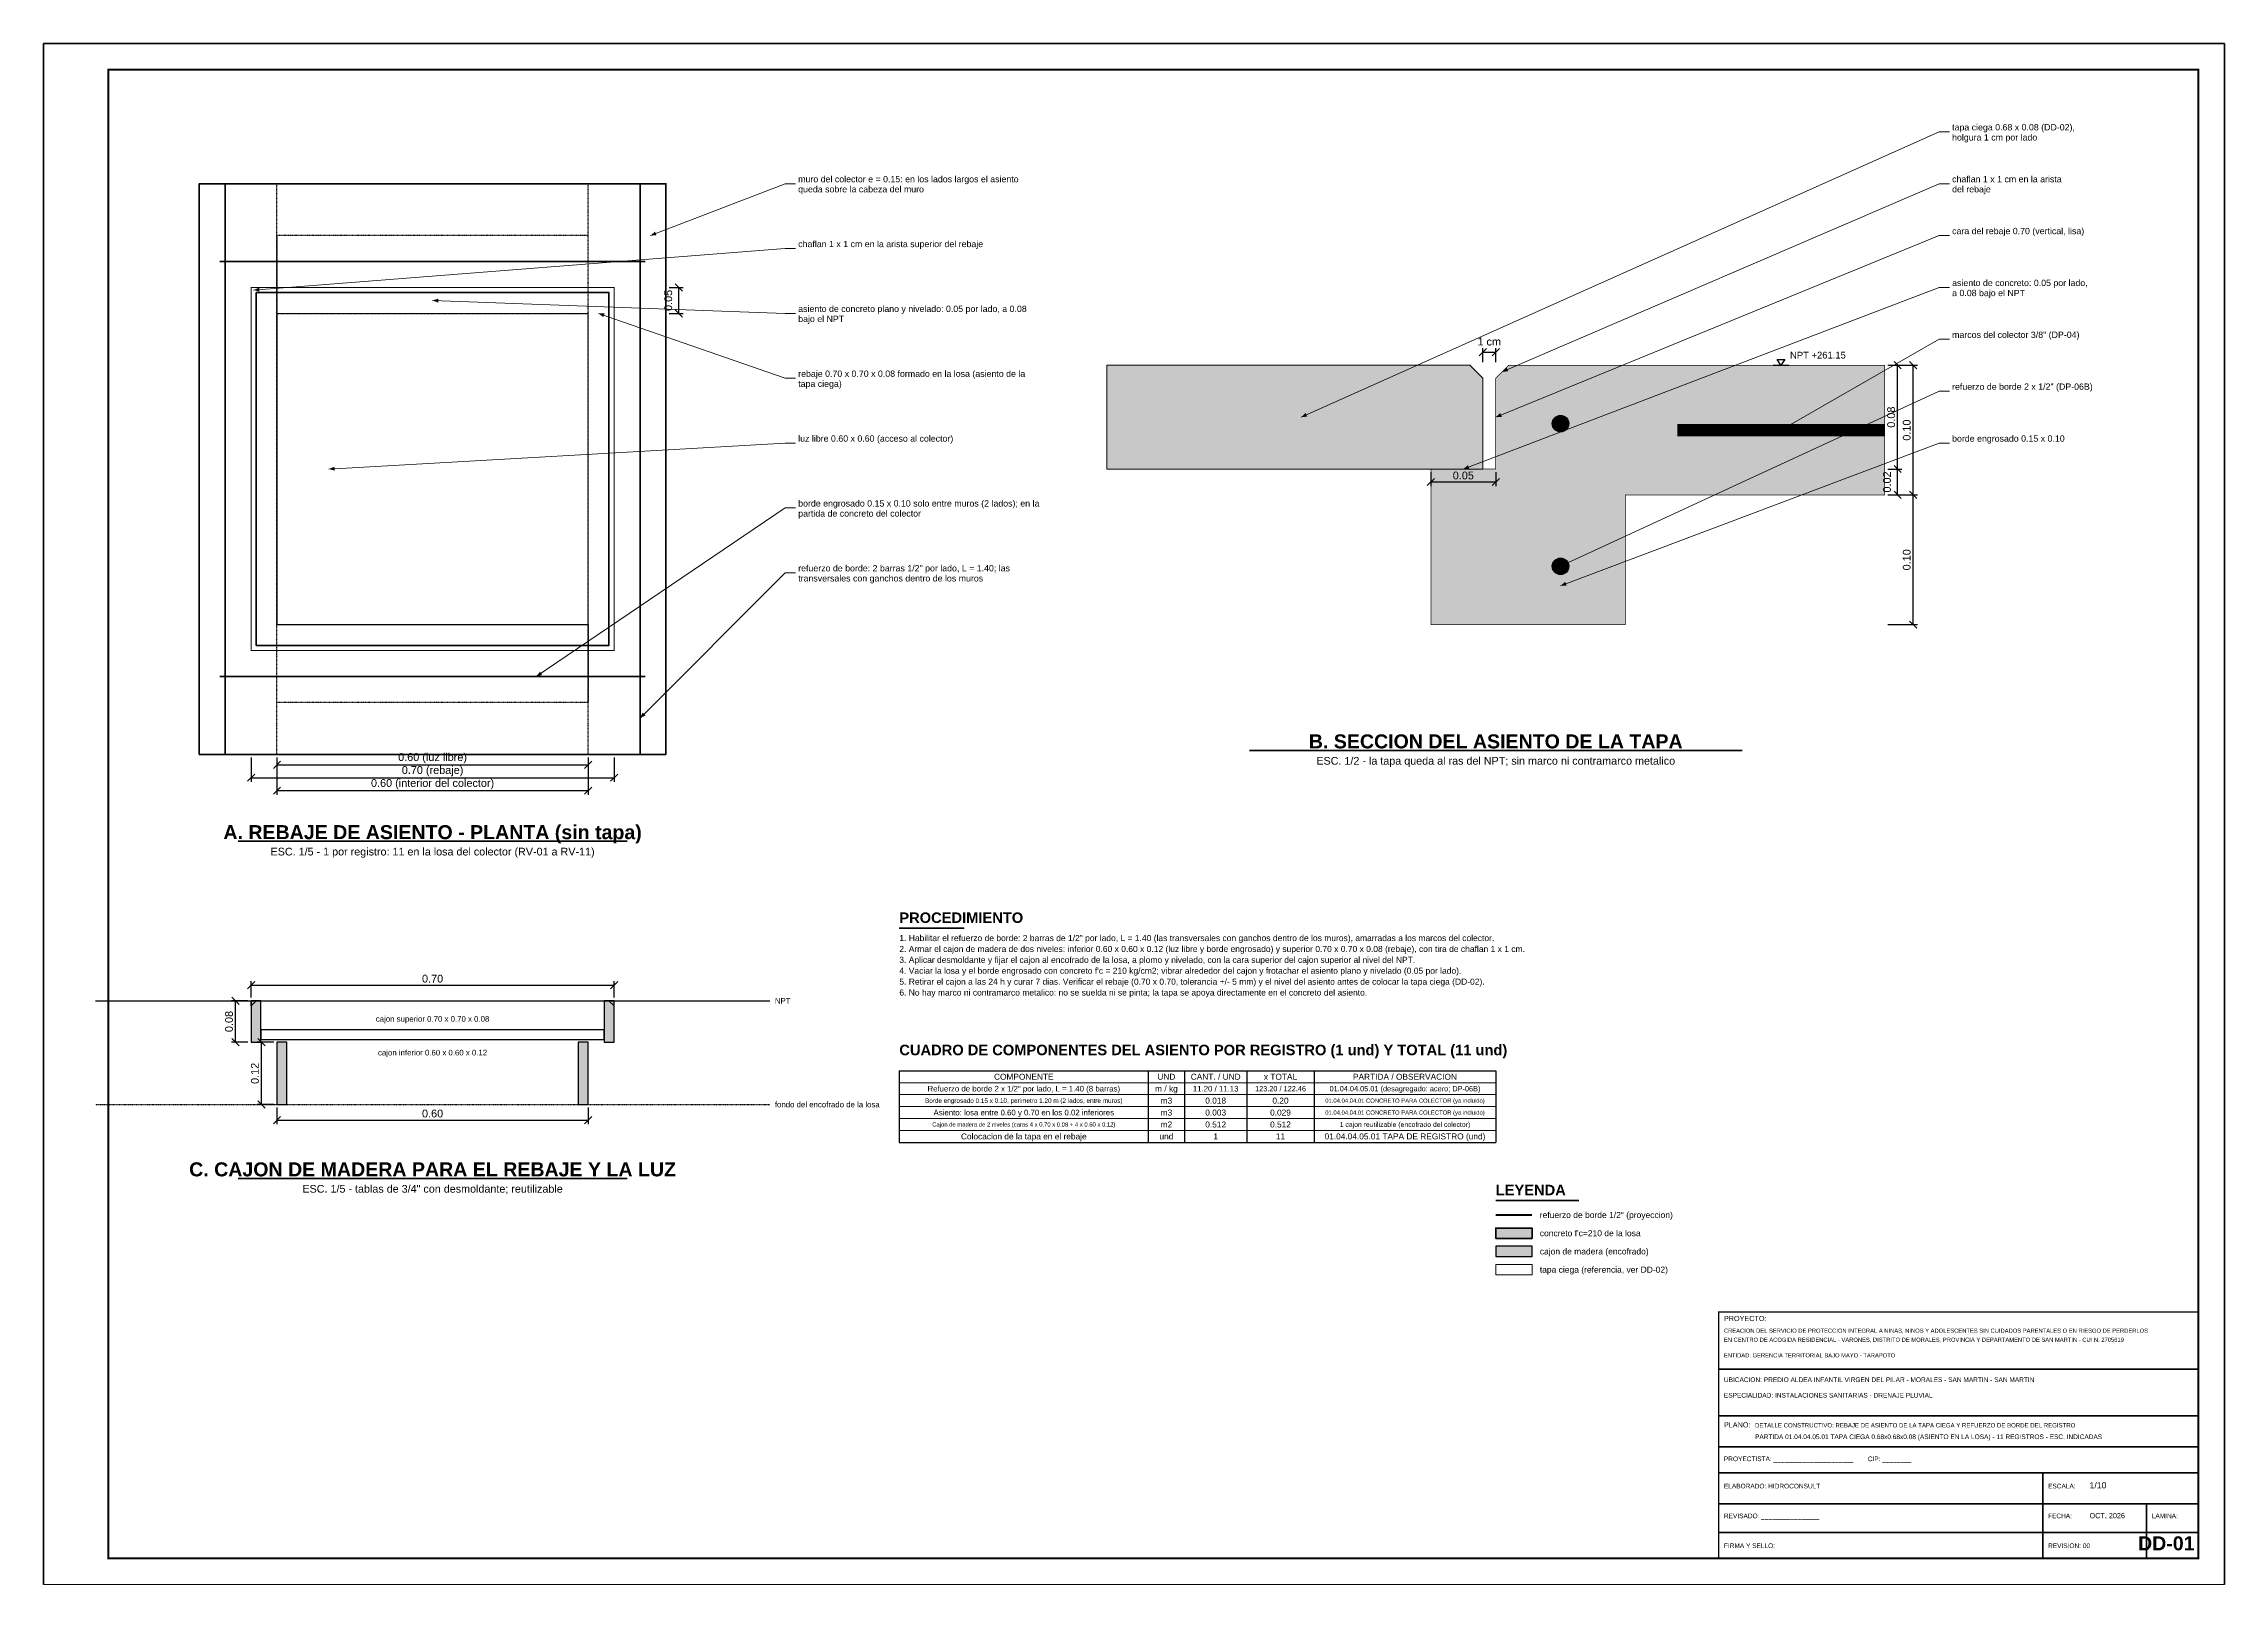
# Paper-space layout 'DD-01' of a CAD drawing. Header units: metres, sheet in millimetres. Extents: x 0 to 841, y 0 to 594.
# The model-space entities are those that its viewports show. They can reach past a viewport. Long polylines and large blocks are cut down to what shows.
import ezdxf
from ezdxf.enums import TextEntityAlignment as Align

# ---------------------------------------------------------------- set-up
doc = ezdxf.new("R2010")
doc.units = ezdxf.units.M
doc.header["$LTSCALE"] = 0.25
doc.linetypes.add('HIDDEN', pattern=[0.375, 0.25, -0.125])
for name, color, linetype, lineweight in [('ACERO', 1, 'CONTINUOUS', 35), ('ACERO-LONG', 5, 'CONTINUOUS', 35), ('CONCRETO', 250, 'CONTINUOUS', 50), ('CONCRETO-OCULTO', 8, 'HIDDEN', 25), ('COTAS', 94, 'CONTINUOUS', 18), ('GRILLA', 9, 'CONTINUOUS', 13), ('LLAMADAS', 30, 'CONTINUOUS', 18), ('MARCO', 7, 'CONTINUOUS', 50), ('REGISTRO', 32, 'CONTINUOUS', 35), ('REGISTRO-TAPA', 30, 'CONTINUOUS', 18), ('ROTULO', 7, 'CONTINUOUS', 35), ('TERRENO', 7, 'CONTINUOUS', 30), ('TITULOS', 160, 'CONTINUOUS', 35)]:
    doc.layers.add(name, color=color, linetype=linetype, lineweight=lineweight)
for name, color, linetype in [('ACERO-PUNTOS', 5, 'CONTINUOUS'), ('LEYENDA', 7, 'CONTINUOUS'), ('NIVELES', 7, 'CONTINUOUS'), ('RELLENO', 32, 'CONTINUOUS'), ('ROTULO-TEXTO', 7, 'CONTINUOUS'), ('TEXTOS', 7, 'CONTINUOUS'), ('TEXTOS-NOTAS', 7, 'CONTINUOUS')]:
    doc.layers.add(name, color=color, linetype=linetype)
doc.layers.add('CONCRETO-ACHURADO', color=8, linetype='CONTINUOUS', true_color=0xe2e2e2)
doc.styles.get("Standard").update_dxf_attribs({"font": 'arial.ttf'})
doc.styles.add('TITULOS', font='arialbd.ttf')
doc.dimstyles.new('COT-10', dxfattribs={"dimscale": 0.01, "dimtxt": 3, "dimasz": 2.2, "dimexe": 1.6, "dimexo": 1.2, "dimgap": 1, "dimtad": 1, "dimzin": 0, "dimdsep": 46, "dimtxsty": 'Standard', "dimtsz": 1.4, "dimcen": 2.5, "dimclrd": 256, "dimclre": 256, "dimclrt": 7, "dimazin": 3, "dimtfac": 1, "dimtmove": 0, "dimatfit": 3})

# ---------------------------------------------------------------- blocks, each defined once
blk = doc.blocks.new('ACERO-12')
at = {"layer": 'ACERO-PUNTOS'}
h = blk.add_hatch(color=5, dxfattribs=at)
h.dxf.hatch_style = 1
h.paths.add_polyline_path([(-0.00635, 0, 1), (0.00635, 0, 1)])
at = {"layer": 'ACERO-PUNTOS', "color": 5}
blk.add_circle((0, 0), 0.00635, dxfattribs=at)
blk = doc.blocks.new('SIMB-NIVEL')
at = {"layer": 'NIVELES'}
blk.add_line((-3, 0), (3, 0), dxfattribs=at)
blk.add_lwpolyline([(0, 0), (-1.5, 2.2), (1.5, 2.2)], close=True, dxfattribs=at)

msp = doc.modelspace()

# ---------------------------------------------------------------- hatches: boundary and pattern name
at = {"layer": 'CONCRETO-ACHURADO', "true_color": 0xe2e2e2}
h = msp.add_hatch(color=7, dxfattribs=at)
h.dxf.hatch_style = 1
h.paths.add_polyline_path([(349146.1, 9281256.09), (349147.55, 9281256.09), (349147.55, 9281256.44), (349147.5, 9281256.49), (349146.1, 9281256.49)])
h = msp.add_hatch(color=7, dxfattribs=at)
h.dxf.hatch_style = 1
h.paths.add_polyline_path([(349147.65, 9281256.49), (349149.1, 9281256.49), (349149.1, 9281255.99), (349148.1, 9281255.99), (349148.1, 9281255.49), (349147.35, 9281255.49), (349147.35, 9281256.09), (349147.6, 9281256.09), (349147.6, 9281256.44)])
h = msp.add_hatch(color=7, dxfattribs=at)
h.dxf.hatch_style = 1
h.paths.add_polyline_path([(349147.6, 9281253.1238), (349147.74, 9281253.1238), (349147.74, 9281253.1638), (349147.6, 9281253.1638)])
at = {"layer": 'RELLENO'}
h = msp.add_hatch(color=7, dxfattribs=at)
h.dxf.hatch_style = 1
h.paths.add_polyline_path([(349142.8, 9281253.88), (349142.838, 9281253.88), (349142.838, 9281254.04), (349142.8, 9281254.04)])
h = msp.add_hatch(color=7, dxfattribs=at)
h.dxf.hatch_style = 1
h.paths.add_polyline_path([(349144.162, 9281253.88), (349144.2, 9281253.88), (349144.2, 9281254.04), (349144.162, 9281254.04)])
h = msp.add_hatch(color=7, dxfattribs=at)
h.dxf.hatch_style = 1
h.paths.add_polyline_path([(349142.9, 9281253.64), (349142.938, 9281253.64), (349142.938, 9281253.88), (349142.9, 9281253.88)])
h = msp.add_hatch(color=7, dxfattribs=at)
h.dxf.hatch_style = 1
h.paths.add_polyline_path([(349144.062, 9281253.64), (349144.1, 9281253.64), (349144.1, 9281253.88), (349144.062, 9281253.88)])
h = msp.add_hatch(color=7, dxfattribs=at)
h.dxf.hatch_style = 1
h.paths.add_polyline_path([(349147.6, 9281253.0536), (349147.74, 9281253.0536), (349147.74, 9281253.0936), (349147.6, 9281253.0936)])

# ---------------------------------------------------------------- linework, layer by layer
at = {"layer": 'ACERO', "const_width": 0.0475}
msp.add_lwpolyline([(349148.3, 9281256.24), (349149.1, 9281256.24)], dxfattribs=at)
at = {"layer": 'ACERO-LONG'}
for p, q in [((349142.7, 9281254.99), (349142.7, 9281257.19)), ((349144.3, 9281254.99), (349144.3, 9281257.19)), ((349142.68, 9281256.89), (349144.32, 9281256.89)), ((349142.68, 9281255.29), (349144.32, 9281255.29))]:
    msp.add_line(p, q, dxfattribs=at)
at = {"layer": 'ACERO-LONG', "const_width": 0.007}
msp.add_lwpolyline([(349147.6, 9281253.214), (349147.74, 9281253.214)], dxfattribs=at)
at = {"layer": 'CONCRETO'}
for points in [[(349142.6, 9281254.99), (349144.4, 9281254.99), (349144.4, 9281257.19), (349142.6, 9281257.19)], [(349142.82, 9281255.41), (349144.18, 9281255.41), (349144.18, 9281256.77), (349142.82, 9281256.77)], [(349147.6, 9281253.1238), (349147.74, 9281253.1238), (349147.74, 9281253.1638), (349147.6, 9281253.1638)]]:
    msp.add_lwpolyline(points, close=True, dxfattribs=at)
for points, const_width in [([(349142.8, 9281255.39), (349144.2, 9281255.39), (349144.2, 9281256.79), (349142.8, 9281256.79)], 0.004), ([(349147.65, 9281256.49), (349149.1, 9281256.49), (349149.1, 9281255.99), (349148.1, 9281255.99), (349148.1, 9281255.49), (349147.35, 9281255.49), (349147.35, 9281256.09), (349147.6, 9281256.09), (349147.6, 9281256.44)], 0.003)]:
    msp.add_lwpolyline(points, close=True, dxfattribs=dict(at, const_width=const_width))
at = {"layer": 'CONCRETO-OCULTO'}
for p, q in [((349142.9, 9281254.99), (349142.9, 9281257.19)), ((349144.1, 9281254.99), (349144.1, 9281257.19)), ((349142.2, 9281253.64), (349144.8, 9281253.64))]:
    msp.add_line(p, q, dxfattribs=at)
for points in [[(349142.9, 9281256.69), (349144.1, 9281256.69), (349144.1, 9281256.99), (349142.9, 9281256.99)], [(349142.9, 9281255.49), (349144.1, 9281255.49), (349144.1, 9281255.19), (349142.9, 9281255.19)]]:
    msp.add_lwpolyline(points, close=True, dxfattribs=at)
at = {"layer": 'GRILLA'}
for p, q in [((349145.3, 9281253.724), (349147.6, 9281253.724)), ((349145.3, 9281253.678), (349147.6, 9281253.678)), ((349145.3, 9281253.632), (349147.6, 9281253.632)), ((349145.3, 9281253.586), (349147.6, 9281253.586)), ((349145.3, 9281253.54), (349147.6, 9281253.54))]:
    msp.add_line(p, q, dxfattribs=at)
at = {"layer": 'LLAMADAS'}
for p, q in [((349149.31, 9281257.39), (349146.85, 9281256.29)), ((349149.35, 9281257.39), (349149.31, 9281257.39)), ((349144.86, 9281257.19), (349144.34, 9281256.99)), ((349144.9, 9281257.19), (349144.86, 9281257.19)), ((349149.31, 9281257.19), (349147.625, 9281256.465)), ((349149.35, 9281257.19), (349149.31, 9281257.19)), ((349144.86, 9281256.94), (349142.81, 9281256.78)), ((349144.9, 9281256.94), (349144.86, 9281256.94)), ((349149.31, 9281256.99), (349147.6, 9281256.29)), ((349149.35, 9281256.99), (349149.31, 9281256.99)), ((349149.31, 9281256.79), (349147.475, 9281256.09)), ((349149.35, 9281256.79), (349149.31, 9281256.79)), ((349144.86, 9281256.69), (349143.5, 9281256.74)), ((349144.86, 9281256.44), (349144.14, 9281256.69)), ((349144.9, 9281256.69), (349144.86, 9281256.69)), ((349149.31, 9281256.59), (349148.7, 9281256.24)), ((349149.35, 9281256.59), (349149.31, 9281256.59)), ((349144.9, 9281256.44), (349144.86, 9281256.44)), ((349149.31, 9281256.39), (349147.85, 9281255.715)), ((349149.35, 9281256.39), (349149.31, 9281256.39)), ((349144.86, 9281256.19), (349143.1, 9281256.09)), ((349144.9, 9281256.19), (349144.86, 9281256.19)), ((349149.31, 9281256.19), (349147.85, 9281255.64)), ((349149.35, 9281256.19), (349149.31, 9281256.19)), ((349144.86, 9281255.94), (349143.9, 9281255.29)), ((349144.9, 9281255.94), (349144.86, 9281255.94)), ((349144.86, 9281255.69), (349144.3, 9281255.13)), ((349144.9, 9281255.69), (349144.86, 9281255.69))]:
    msp.add_line(p, q, dxfattribs=at)
for points in [[(349144.34, 9281256.99), (349144.3633, 9281256.9907), (349144.3578, 9281257.0051)], [(349142.81, 9281256.78), (349142.8325, 9281256.774), (349142.8313, 9281256.7894)], [(349143.5, 9281256.74), (349143.5217, 9281256.7315), (349143.5223, 9281256.7469)], [(349144.14, 9281256.69), (349144.1583, 9281256.6755), (349144.1633, 9281256.6901)], [(349147.625, 9281256.465), (349147.6483, 9281256.4666), (349147.6422, 9281256.4808)], [(349146.85, 9281256.29), (349146.8732, 9281256.292), (349146.8669, 9281256.306)], [(349147.6, 9281256.29), (349147.6233, 9281256.2912), (349147.6174, 9281256.3055)], [(349148.7, 9281256.24), (349148.7229, 9281256.2443), (349148.7153, 9281256.2576)], [(349143.1, 9281256.09), (349143.1224, 9281256.0836), (349143.1215, 9281256.0989)], [(349147.475, 9281256.09), (349147.4983, 9281256.0906), (349147.4928, 9281256.105)], [(349147.85, 9281255.715), (349147.8732, 9281255.7172), (349147.8667, 9281255.7312)], [(349147.85, 9281255.64), (349147.8733, 9281255.6405), (349147.8679, 9281255.655)], [(349143.9, 9281255.29), (349143.9225, 9281255.296), (349143.9139, 9281255.3087)], [(349144.3, 9281255.13), (349144.321, 9281255.1401), (349144.3101, 9281255.151)]]:
    msp.add_solid(points, dxfattribs=at)
at = {"layer": 'MARCO'}
msp.add_lwpolyline([(349142, 9281251.79), (349150.41, 9281251.79), (349150.41, 9281257.73), (349142, 9281257.73)], close=True, dxfattribs=at)
at = {"layer": 'MARCO', "const_width": 0.008}
msp.add_lwpolyline([(349142.25, 9281251.89), (349150.31, 9281251.89), (349150.31, 9281257.63), (349142.25, 9281257.63)], close=True, dxfattribs=at)
at = {"layer": 'REGISTRO', "const_width": 0.004}
msp.add_lwpolyline([(349142.9, 9281255.49), (349144.1, 9281255.49), (349144.1, 9281256.69), (349142.9, 9281256.69)], close=True, dxfattribs=at)
at = {"layer": 'REGISTRO-TAPA'}
for points in [[(349146.1, 9281256.09), (349147.55, 9281256.09), (349147.55, 9281256.44), (349147.5, 9281256.49), (349146.1, 9281256.49)], [(349147.6, 9281252.9834), (349147.74, 9281252.9834), (349147.74, 9281253.0234), (349147.6, 9281253.0234)]]:
    msp.add_lwpolyline(points, close=True, dxfattribs=at)
at = {"layer": 'RELLENO'}
for points in [[(349142.8, 9281253.88), (349142.838, 9281253.88), (349142.838, 9281254.04), (349142.8, 9281254.04)], [(349142.8, 9281254.04), (349142.82, 9281254.04), (349142.8, 9281254.02)], [(349144.162, 9281253.88), (349144.2, 9281253.88), (349144.2, 9281254.04), (349144.162, 9281254.04)], [(349144.2, 9281254.04), (349144.18, 9281254.04), (349144.2, 9281254.02)], [(349142.838, 9281253.89), (349144.162, 9281253.89), (349144.162, 9281253.928), (349142.838, 9281253.928)], [(349142.9, 9281253.64), (349142.938, 9281253.64), (349142.938, 9281253.88), (349142.9, 9281253.88)], [(349144.062, 9281253.64), (349144.1, 9281253.64), (349144.1, 9281253.88), (349144.062, 9281253.88)], [(349147.6, 9281253.0536), (349147.74, 9281253.0536), (349147.74, 9281253.0936), (349147.6, 9281253.0936)]]:
    msp.add_lwpolyline(points, close=True, dxfattribs=at)
at = {"layer": 'ROTULO'}
for p, q in [((349148.46, 9281252.62), (349150.31, 9281252.62)), ((349148.46, 9281252.44), (349150.31, 9281252.44)), ((349148.46, 9281252.32), (349150.31, 9281252.32)), ((349148.46, 9281252.22), (349150.31, 9281252.22)), ((349149.71, 9281252.22), (349149.71, 9281251.89)), ((349148.46, 9281252.1), (349150.31, 9281252.1)), ((349150.11, 9281252.1), (349150.11, 9281251.89)), ((349148.46, 9281251.99), (349150.31, 9281251.99))]:
    msp.add_line(p, q, dxfattribs=at)
at = {"layer": 'ROTULO', "const_width": 0.005}
msp.add_lwpolyline([(349148.46, 9281251.89), (349150.31, 9281251.89), (349150.31, 9281252.84), (349148.46, 9281252.84)], close=True, dxfattribs=at)
at = {"layer": 'TERRENO'}
msp.add_line((349142.2, 9281254.04), (349144.8, 9281254.04), dxfattribs=at)
at = {"layer": 'TERRENO', "const_width": 0.002}
for points in [[(349146.1, 9281256.49), (349147.5, 9281256.49)], [(349147.65, 9281256.49), (349149.1, 9281256.49)]]:
    msp.add_lwpolyline(points, dxfattribs=at)
at = {"layer": 'TEXTOS'}
for p, q in [((349145.3, 9281253.77), (349147.6, 9281253.77)), ((349145.3, 9281253.77), (349145.3, 9281253.494)), ((349146.26, 9281253.77), (349146.26, 9281253.494)), ((349146.4, 9281253.77), (349146.4, 9281253.494)), ((349146.64, 9281253.77), (349146.64, 9281253.494)), ((349146.9, 9281253.77), (349146.9, 9281253.494)), ((349147.6, 9281253.77), (349147.6, 9281253.494)), ((349145.3, 9281253.494), (349147.6, 9281253.494))]:
    msp.add_line(p, q, dxfattribs=at)
at = {"layer": 'TITULOS'}
for p, q in [((349146.65, 9281255.005), (349148.55, 9281255.005)), ((349142.75, 9281254.655), (349144.25, 9281254.655)), ((349145.3, 9281254.32), (349145.55, 9281254.32)), ((349142.75, 9281253.355), (349144.25, 9281253.355)), ((349147.6, 9281253.27), (349147.92, 9281253.27))]:
    msp.add_line(p, q, dxfattribs=at)

# ---------------------------------------------------------------- block references
at = {"xscale": 5, "yscale": 5}
for p in [(349147.85, 9281256.265), (349147.85, 9281255.715)]:
    msp.add_blockref('ACERO-12', p, dxfattribs=at)
at = {"layer": 'NIVELES', "xscale": 0.01, "yscale": 0.01}
msp.add_blockref('SIMB-NIVEL', (349148.7, 9281256.49), dxfattribs=at)

# ---------------------------------------------------------------- texts
at = {"layer": 'LEYENDA'}
for s, p in [('refuerzo de borde 1/2" (proyeccion)', (349147.77, 9281253.214)), ("concreto f'c=210 de la losa", (349147.77, 9281253.1438)), ('cajon de madera (encofrado)', (349147.77, 9281253.0736)), ('tapa ciega (referencia, ver DD-02)', (349147.77, 9281253.0034))]:
    msp.add_text(s, height=0.0234, dxfattribs=at).set_placement(p, align=Align.MIDDLE_LEFT)
at = {"layer": 'NIVELES'}
msp.add_text('NPT +261.15', height=0.026, dxfattribs=at).set_placement((349148.735, 9281256.516))
at = {"layer": 'ROTULO-TEXTO'}
for s, height, p in [('PROYECTO:', 0.02, (349148.48, 9281252.805)), ('CREACION DEL SERVICIO DE PROTECCION INTEGRAL A NINAS, NINOS Y ADOLESCENTES SIN CUIDADOS PARENTALES O EN RIESGO DE PERDERLOS', 0.016, (349148.48, 9281252.76)), ('EN CENTRO DE ACOGIDA RESIDENCIAL - VARONES, DISTRITO DE MORALES, PROVINCIA Y DEPARTAMENTO DE SAN MARTIN - CUI N. 2705619', 0.016, (349148.48, 9281252.725)), ('ENTIDAD: GERENCIA TERRITORIAL BAJO MAYO - TARAPOTO', 0.016, (349148.48, 9281252.665)), ('UBICACION: PREDIO ALDEA INFANTIL VIRGEN DEL PILAR - MORALES - SAN MARTIN - SAN MARTIN', 0.018, (349148.48, 9281252.57)), ('ESPECIALIDAD: INSTALACIONES SANITARIAS - DRENAJE PLUVIAL', 0.018, (349148.48, 9281252.51)), ('PLANO:', 0.02, (349148.48, 9281252.395)), ('DETALLE CONSTRUCTIVO: REBAJE DE ASIENTO DE LA TAPA CIEGA Y REFUERZO DE BORDE DEL REGISTRO', 0.016719, (349148.6, 9281252.395)), ('PARTIDA 01.04.04.05.01 TAPA CIEGA 0.68x0.68x0.08 (ASIENTO EN LA LOSA) - 11 REGISTROS - ESC. INDICADAS', 0.018, (349148.6, 9281252.35)), ('PROYECTISTA: ______________________        CIP: ________', 0.018, (349148.48, 9281252.265)), ('ELABORADO: HIDROCONSULT', 0.018, (349148.48, 9281252.16)), ('ESCALA:', 0.018, (349149.73, 9281252.16)), ('1/10', 0.024, (349149.89, 9281252.16)), ('REVISADO: ________________', 0.018, (349148.48, 9281252.045)), ('FECHA:', 0.018, (349149.73, 9281252.045)), ('OCT. 2026', 0.02, (349149.89, 9281252.045)), ('LAMINA:', 0.018, (349150.13, 9281252.045)), ('FIRMA Y SELLO:', 0.018, (349148.48, 9281251.93)), ('REVISION: 00', 0.018, (349149.73, 9281251.93))]:
    msp.add_text(s, height=height, dxfattribs=at).set_placement(p)
at = {"layer": 'TEXTOS'}
for s, p in [('tapa ciega 0.68 x 0.08 (DD-02),', (349149.36, 9281257.3954)), ('holgura 1 cm por lado', (349149.36, 9281257.3565)), ('queda sobre la cabeza del muro', (349144.91, 9281257.1565)), ('muro del colector e = 0.15: en los lados largos el asiento', (349144.91, 9281257.1954)), ('chaflan 1 x 1 cm en la arista', (349149.36, 9281257.1954)), ('del rebaje', (349149.36, 9281257.1565)), ('cara del rebaje 0.70 (vertical, lisa)', (349149.36, 9281256.9954)), ('chaflan 1 x 1 cm en la arista superior del rebaje', (349144.91, 9281256.9454)), ('asiento de concreto: 0.05 por lado,', (349149.36, 9281256.7954)), ('a 0.08 bajo el NPT', (349149.36, 9281256.7565)), ('asiento de concreto plano y nivelado: 0.05 por lado, a 0.08', (349144.91, 9281256.6954)), ('bajo el NPT', (349144.91, 9281256.6565)), ('marcos del colector 3/8" (DP-04)', (349149.36, 9281256.5954)), ('tapa ciega)', (349144.91, 9281256.4065)), ('rebaje 0.70 x 0.70 x 0.08 formado en la losa (asiento de la', (349144.91, 9281256.4454)), ('refuerzo de borde 2 x 1/2" (DP-06B)', (349149.36, 9281256.3954)), ('luz libre 0.60 x 0.60 (acceso al colector)', (349144.91, 9281256.1954)), ('borde engrosado 0.15 x 0.10', (349149.36, 9281256.1954)), ('borde engrosado 0.15 x 0.10 solo entre muros (2 lados); en la', (349144.91, 9281255.9454)), ('partida de concreto del colector', (349144.91, 9281255.9065)), ('transversales con ganchos dentro de los muros', (349144.91, 9281255.6565)), ('refuerzo de borde: 2 barras 1/2" por lado, L = 1.40; las', (349144.91, 9281255.6954))]:
    msp.add_text(s, height=0.0243, dxfattribs=at).set_placement(p)
for s, height, p in [('ESC. 1/2 - la tapa queda al ras del NPT; sin marco ni contramarco metalico', 0.0297, (349147.6, 9281254.965)), ('ESC. 1/5 - 1 por registro: 11 en la losa del colector (RV-01 a RV-11)', 0.0297, (349143.5, 9281254.615)), ('cajon superior 0.70 x 0.70 x 0.08', 0.0216, (349143.5, 9281253.97)), ('cajon inferior 0.60 x 0.60 x 0.12', 0.0216, (349143.5, 9281253.84)), ('COMPONENTE', 0.02295, (349145.78, 9281253.747)), ('m / kg', 0.02295, (349146.33, 9281253.701)), ('UND', 0.02295, (349146.33, 9281253.747)), ('CANT. / UND', 0.02295, (349146.52, 9281253.747)), ('x TOTAL', 0.02295, (349146.77, 9281253.747)), ('PARTIDA / OBSERVACION', 0.02295, (349147.25, 9281253.747)), ('Borde engrosado 0.15 x 0.10, perimetro 1.20 m (2 lados, entre muros)', 0.01755, (349145.78, 9281253.655)), ('Refuerzo de borde 2 x 1/2" por lado, L = 1.40 (8 barras)', 0.0216, (349145.78, 9281253.701)), ('m3', 0.02295, (349146.33, 9281253.655)), ('11.20 / 11.13', 0.0216, (349146.52, 9281253.701)), ('0.018', 0.02295, (349146.52, 9281253.655)), ('123.20 / 122.46', 0.02025, (349146.77, 9281253.701)), ('0.20', 0.02295, (349146.77, 9281253.655)), ('01.04.04.04.01 CONCRETO PARA COLECTOR (ya incluido)', 0.0162, (349147.25, 9281253.655)), ('01.04.04.05.01 (desagregado: acero; DP-06B)', 0.02025, (349147.25, 9281253.701)), ('Cajon de madera de 2 niveles (caras 4 x 0.70 x 0.08 + 4 x 0.60 x 0.12)', 0.0162, (349145.78, 9281253.563)), ('Asiento: losa entre 0.60 y 0.70 en los 0.02 inferiores', 0.0216, (349145.78, 9281253.609)), ('m3', 0.02295, (349146.33, 9281253.609)), ('m2', 0.02295, (349146.33, 9281253.563)), ('0.003', 0.02295, (349146.52, 9281253.609)), ('0.512', 0.02295, (349146.52, 9281253.563)), ('0.029', 0.02295, (349146.77, 9281253.609)), ('0.512', 0.02295, (349146.77, 9281253.563)), ('01.04.04.04.01 CONCRETO PARA COLECTOR (ya incluido)', 0.0162, (349147.25, 9281253.609)), ('1 cajon reutilizable (encofrado del colector)', 0.0189, (349147.25, 9281253.563)), ('Colocacion de la tapa en el rebaje', 0.02295, (349145.78, 9281253.517)), ('und', 0.02295, (349146.33, 9281253.517)), ('1', 0.0229, (349146.52, 9281253.517)), ('11', 0.02295, (349146.77, 9281253.517)), ('01.04.04.05.01 TAPA DE REGISTRO (und)', 0.02295, (349147.25, 9281253.517)), ('ESC. 1/5 - tablas de 3/4" con desmoldante; reutilizable', 0.0297, (349143.5, 9281253.315))]:
    msp.add_text(s, height=height, dxfattribs=at).set_placement(p, align=Align.MIDDLE_CENTER)
for s, p in [('NPT', (349144.82, 9281254.04)), ('fondo del encofrado de la losa', (349144.82, 9281253.64))]:
    msp.add_text(s, height=0.0216, dxfattribs=at).set_placement(p, align=Align.MIDDLE_LEFT)
at = {"layer": 'TEXTOS-NOTAS'}
for s, p in [('2. Armar el cajon de madera de dos niveles: inferior 0.60 x 0.60 x 0.12 (luz libre y borde engrosado) y superior 0.70 x 0.70 x 0.08 (rebaje), con tira de chaflan 1 x 1 cm.', (349145.3, 9281254.228)), ('1. Habilitar el refuerzo de borde: 2 barras de 1/2" por lado, L = 1.40 (las transversales con ganchos dentro de los muros), amarradas a los marcos del colector.', (349145.3, 9281254.27)), ("4. Vaciar la losa y el borde engrosado con concreto f'c = 210 kg/cm2; vibrar alrededor del cajon y frotachar el asiento plano y nivelado (0.05 por lado).", (349145.3, 9281254.144)), ('3. Aplicar desmoldante y fijar el cajon al encofrado de la losa, a plomo y nivelado, con la cara superior del cajon superior al nivel del NPT.', (349145.3, 9281254.186)), ('5. Retirar el cajon a las 24 h y curar 7 dias. Verificar el rebaje (0.70 x 0.70, tolerancia +/- 5 mm) y el nivel del asiento antes de colocar la tapa ciega (DD-02).', (349145.3, 9281254.102)), ('6. No hay marco ni contramarco metalico: no se suelda ni se pinta; la tapa se apoya directamente en el concreto del asiento.', (349145.3, 9281254.06))]:
    msp.add_text(s, height=0.0234, dxfattribs=at).set_placement(p)
at = {"layer": 'TITULOS', "style": 'TITULOS'}
for s, p in [('B. SECCION DEL ASIENTO DE LA TAPA', (349147.6, 9281255.04)), ('A. REBAJE DE ASIENTO - PLANTA (sin tapa)', (349143.5, 9281254.69)), ('C. CAJON DE MADERA PARA EL REBAJE Y LA LUZ', (349143.5, 9281253.39))]:
    msp.add_text(s, height=0.054, dxfattribs=at).set_placement(p, align=Align.MIDDLE_CENTER)
for s, p in [('PROCEDIMIENTO', (349145.3, 9281254.34)), ('CUADRO DE COMPONENTES DEL ASIENTO POR REGISTRO (1 und) Y TOTAL (11 und)', (349145.3, 9281253.83)), ('LEYENDA', (349147.6, 9281253.29))]:
    msp.add_text(s, height=0.0405, dxfattribs=at).set_placement(p)
msp.add_text('DD-01', height=0.054, dxfattribs=at).set_placement((349150.295, 9281251.905), align=Align.BOTTOM_RIGHT)

# ---------------------------------------------------------------- dimensions: what is measured, and where the dimension line sits
at = {"layer": 'COTAS'}
for base, p1, p2, text in [((349144.45, 9281256.69), (349144.4, 9281256.69), (349144.4, 9281256.79), '0.05'), ((349149.15, 9281256.09), (349149.1, 9281256.09), (349149.1, 9281256.49), '0.08'), ((349149.21, 9281255.99), (349149.1, 9281255.99), (349149.1, 9281256.49), '0.10'), ((349149.15, 9281255.99), (349149.1, 9281255.99), (349149.1, 9281256.09), '0.02'), ((349149.21, 9281255.49), (349149.1, 9281255.49), (349149.1, 9281255.99), '0.10'), ((349142.74, 9281253.88), (349142.8, 9281253.88), (349142.8, 9281254.04), '0.08'), ((349142.84, 9281253.64), (349142.9, 9281253.64), (349142.9, 9281253.88), '0.12')]:
    msp.add_linear_dim(base=base, p1=p1, p2=p2, angle=90, text=text, dimstyle='COT-10', dxfattribs=at).render()
for base, p1, p2, text in [((349147.55, 9281256.54), (349147.55, 9281256.49), (349147.6, 9281256.49), '1 cm'), ((349147.35, 9281256.04), (349147.35, 9281256.09), (349147.6, 9281256.09), '0.05'), ((349142.8, 9281254.9), (349142.8, 9281254.99), (349144.2, 9281254.99), '0.70 (rebaje)'), ((349142.9, 9281254.95), (349142.9, 9281254.99), (349144.1, 9281254.99), '0.60 (luz libre)'), ((349142.9, 9281254.85), (349142.9, 9281254.99), (349144.1, 9281254.99), '0.60 (interior del colector)'), ((349142.8, 9281254.1), (349142.8, 9281254.04), (349144.2, 9281254.04), '0.70'), ((349142.9, 9281253.58), (349142.9, 9281253.64), (349144.1, 9281253.64), '0.60')]:
    msp.add_linear_dim(base=base, p1=p1, p2=p2, text=text, dimstyle='COT-10', dxfattribs=at).render()

psp = doc.layouts.new('DD-01')

# ---------------------------------------------------------------- viewports
at = {"layer": 'MARCO'}
psp.add_viewport(center=(420.5, 297), size=(841, 594), view_center_point=(349146.205, 9281254.76), view_height=5.94, dxfattribs=at)

doc.saveas('drawing.dxf')
